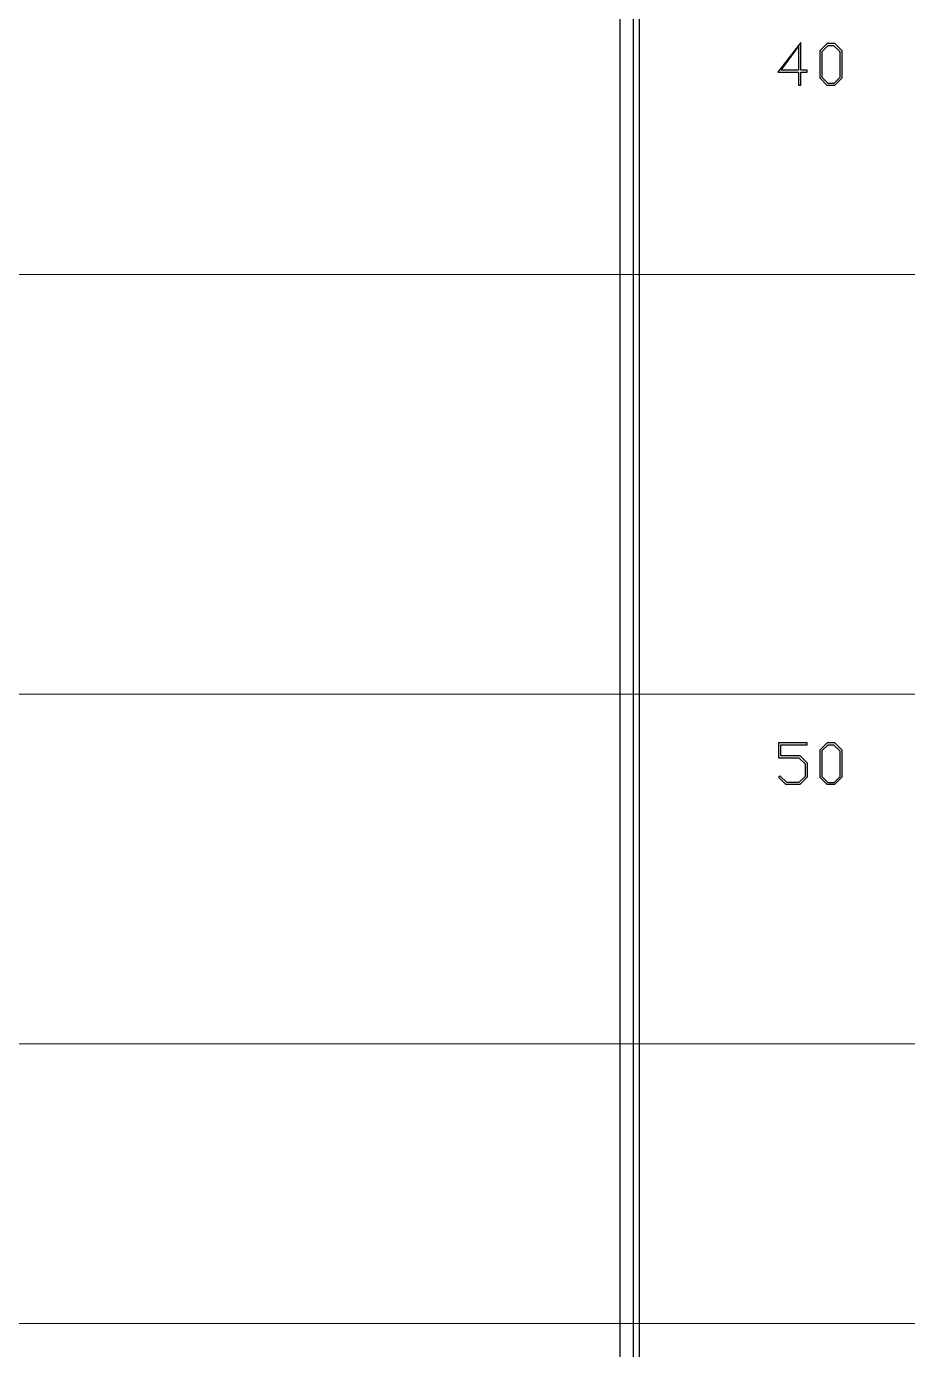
# Model space of a CAD drawing. Header units: millimetres. Extents: x 0 to 53000, y -591 to 24400.
# Drawn here: x 14949.9 to 15075.8, y 2588.1 to 2777.3 of the extents above; entities that cross this region are included whole.
import ezdxf

# ---------------------------------------------------------------- set-up
doc = ezdxf.new("R2010")
doc.units = ezdxf.units.MM
doc.layers.add('Основная', color=7, linetype='Continuous', lineweight=30)
doc.layers.add('Привязки', color=2, linetype='Continuous', lineweight=0, plot=False, transparency=0.8)

msp = doc.modelspace()

# ---------------------------------------------------------------- linework, layer by layer
at = {"layer": 'Основная', "linetype": 'Continuous'}
for p, q in [((15037.45597, 2427.52753), (15037.45597, 3166.17028)), ((15037.45597, 2427.52753), (15037.45597, 3166.17028)), ((15036.55597, 3161.98598), (15036.55597, 2431.71183)), ((15036.55597, 3161.98598), (15036.55597, 2431.71183)), ((15034.65595, 3160.06256), (15034.65595, 2433.63525)), ((15034.65595, 3160.06256), (15034.65595, 2433.63525)), ((15034.65595, 3159.74889), (15034.65595, 2433.94892)), ((15034.65595, 3159.74889), (15034.65595, 2433.94892)), ((15060.50644, 2775.00004), (15057.2319, 2770.78256)), ((15057.71157, 2771.05398), (15060.15314, 2774.46189)), ((15060.15314, 2774.46189), (15060.15314, 2771.05398)), ((15060.50644, 2771.05632), (15060.50644, 2775.00004)), ((15064.25012, 2774.8503), (15063.21242, 2773.82547)), ((15063.21242, 2773.82547), (15063.21242, 2769.95428)), ((15063.56456, 2773.74006), (15064.4104, 2774.58941)), ((15063.56456, 2769.99522), (15063.56456, 2773.74006)), ((15065.36035, 2774.8503), (15064.25012, 2774.8503)), ((15064.4104, 2774.58941), (15065.20007, 2774.58941)), ((15065.20007, 2774.58941), (15066.06814, 2773.71667)), ((15066.42144, 2773.8009), (15065.36035, 2774.8503)), ((15066.06814, 2773.71667), (15066.06814, 2770.01862)), ((15066.42144, 2769.97768), (15066.42144, 2773.8009)), ((15057.2319, 2770.78256), (15060.15314, 2770.78256)), ((15060.15314, 2771.05398), (15057.71157, 2771.05398)), ((15060.15314, 2770.78256), (15060.15314, 2768.9353)), ((15061.39323, 2771.05632), (15060.50644, 2771.05632)), ((15060.50644, 2770.78256), (15061.39323, 2770.78256)), ((15060.50644, 2768.9353), (15060.50644, 2770.78256)), ((15061.39323, 2770.78256), (15061.39323, 2771.05632)), ((15063.21242, 2769.95428), (15064.24778, 2768.9353)), ((15064.40922, 2769.15056), (15063.56456, 2769.99522)), ((15066.06814, 2770.01862), (15065.20125, 2769.15056)), ((15065.36152, 2768.9353), (15066.42144, 2769.97768)), ((15060.15314, 2768.9353), (15060.50644, 2768.9353)), ((15064.24778, 2768.9353), (15065.36152, 2768.9353)), ((15065.20125, 2769.15056), (15064.40922, 2769.15056)), ((15057.29743, 2674.87909), (15057.29743, 2672.72298)), ((15061.39323, 2674.87909), (15057.29743, 2674.87909)), ((15061.39323, 2674.60768), (15061.39323, 2674.87909)), ((15064.25012, 2674.87909), (15063.21242, 2673.85427)), ((15065.36035, 2674.87909), (15064.25012, 2674.87909)), ((15066.42144, 2673.82969), (15065.36035, 2674.87909)), ((15057.64955, 2673.00726), (15057.64955, 2674.60768)), ((15057.64955, 2674.60768), (15061.39323, 2674.60768)), ((15060.39999, 2673.00726), (15057.64955, 2673.00726)), ((15061.45875, 2671.95903), (15060.39999, 2673.00726)), ((15063.21242, 2673.85427), (15063.21242, 2669.98307)), ((15063.56456, 2673.76886), (15064.4104, 2674.61821)), ((15063.56456, 2670.02402), (15063.56456, 2673.76886)), ((15064.4104, 2674.61821), (15065.20007, 2674.61821)), ((15065.20007, 2674.61821), (15066.06814, 2673.74546)), ((15066.06814, 2673.74546), (15066.06814, 2670.04741)), ((15066.42144, 2670.00647), (15066.42144, 2673.82969)), ((15057.29743, 2672.72298), (15060.23619, 2672.72298)), ((15060.23619, 2672.72298), (15061.1066, 2671.86661)), ((15061.1066, 2671.86661), (15061.1066, 2670.09188)), ((15061.45875, 2670.00882), (15061.45875, 2671.95903)), ((15057.50802, 2670.15856), (15057.31263, 2669.99127)), ((15057.31263, 2669.99127), (15058.33277, 2668.9641)), ((15058.49423, 2669.23669), (15057.50802, 2670.15856)), ((15060.23619, 2669.23669), (15058.49423, 2669.23669)), ((15061.1066, 2670.09188), (15060.23619, 2669.23669)), ((15060.39881, 2668.9641), (15061.45875, 2670.00882)), ((15063.21242, 2669.98307), (15064.24778, 2668.9641)), ((15064.40922, 2669.17936), (15063.56456, 2670.02402)), ((15065.20125, 2669.17936), (15064.40922, 2669.17936)), ((15066.06814, 2670.04741), (15065.20125, 2669.17936)), ((15065.36152, 2668.9641), (15066.42144, 2670.00647)), ((15058.33277, 2668.9641), (15060.39881, 2668.9641)), ((15064.24778, 2668.9641), (15065.36152, 2668.9641))]:
    msp.add_line(p, q, dxfattribs=at)
at = {"layer": 'Привязки'}
for p, q in [((16279.31202, 2741.8489), (13378.18473, 2741.8489)), ((16279.31202, 2681.84891), (13378.18473, 2681.84891)), ((16279.31202, 2631.84891), (13378.18473, 2631.84891)), ((16279.31202, 2591.84891), (13378.18473, 2591.84891))]:
    msp.add_line(p, q, dxfattribs=at)

doc.saveas('drawing.dxf')
